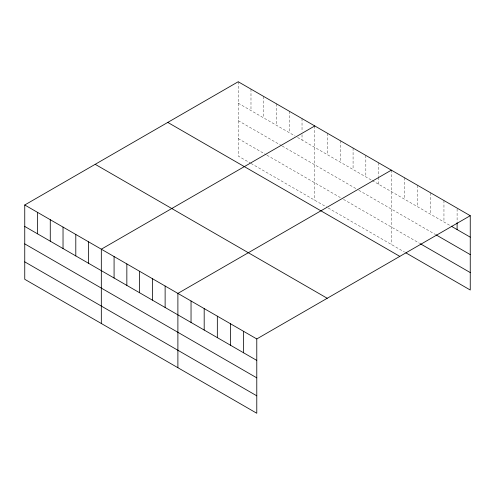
<?xml version="1.0" encoding="UTF-8"?>
<svg xmlns="http://www.w3.org/2000/svg" width="495" height="495" viewBox="0 0 495 495"><rect width="100%" height="100%" fill="white"/><g stroke="black" fill="none" stroke-linecap="round" stroke-linejoin="round"><path stroke-width="0.37" stroke-dasharray="2.48 1.86" d="M238.219 81.743L238.219 156.055L250.346 163.053M238.219 103.201L295.008 135.989M297.563 137.462L371.578 180.199M372.215 180.564L450.53 225.776M238.219 120.644L281.612 145.691M282.249 146.062L356.264 188.793M358.819 190.272L435.408 234.488M238.219 138.612L266.298 154.824M266.935 155.189L340.312 197.554M343.505 199.398L419.63 243.348M250.984 163.418L326.917 207.256M328.191 207.993L404.508 252.06M457.102 208.878L457.102 221.909M443.953 200.518L443.953 221.983M430.805 192.926L430.805 214.391M417.656 185.334L417.656 206.799M404.508 177.748L404.508 199.207M391.359 170.156L391.359 244.468M378.601 162.787L378.601 176.585M378.601 177.352L378.601 184.251M365.836 155.418L365.836 176.882M353.077 148.048L353.077 169.513M340.312 140.685L340.312 162.143M327.554 133.316L327.554 154.78M314.789 125.947L314.789 200.258M302.03 118.577L302.03 131.608M302.03 134.677L302.03 140.042M289.266 111.214L289.266 132.672M276.507 103.845L276.507 125.303M263.742 96.475L263.742 117.94M250.984 89.106L250.984 110.571"/><path stroke-width="0.74" d="M24.75 204.986L256.781 338.945L256.781 413.257L24.75 279.298L24.75 204.986L238.219 81.743L470.25 215.702L470.25 290.014L405.826 252.815M314.789 125.947L101.32 249.195L101.32 323.507M391.359 170.156L177.891 293.399L177.891 367.711M256.781 338.945L470.25 215.702M451.186 226.159L470.25 237.161M436.064 234.865L470.25 254.603M420.286 243.726L470.25 272.572M167.774 122.414L399.805 256.373M95.195 164.315L327.226 298.275M24.75 226.45L256.781 360.41M24.75 243.887L256.781 377.852M24.75 261.861L256.781 395.821M457.102 222.676L457.102 229.575M243.633 331.359L243.633 352.817M230.484 323.767L230.484 345.225M217.336 316.175L217.336 337.633M204.188 308.583L204.188 330.047M191.039 300.991L191.039 322.455M165.126 286.036L165.126 307.494M152.367 278.666L152.367 300.125M139.602 271.297L139.602 292.762M126.844 263.928L126.844 285.392M114.079 256.565L114.079 278.023M88.556 241.826L88.556 263.291M75.797 234.457L75.797 255.921M63.032 227.087L63.032 248.552M50.273 219.724L50.273 241.183M37.509 212.355L37.509 233.819"/></g></svg>
